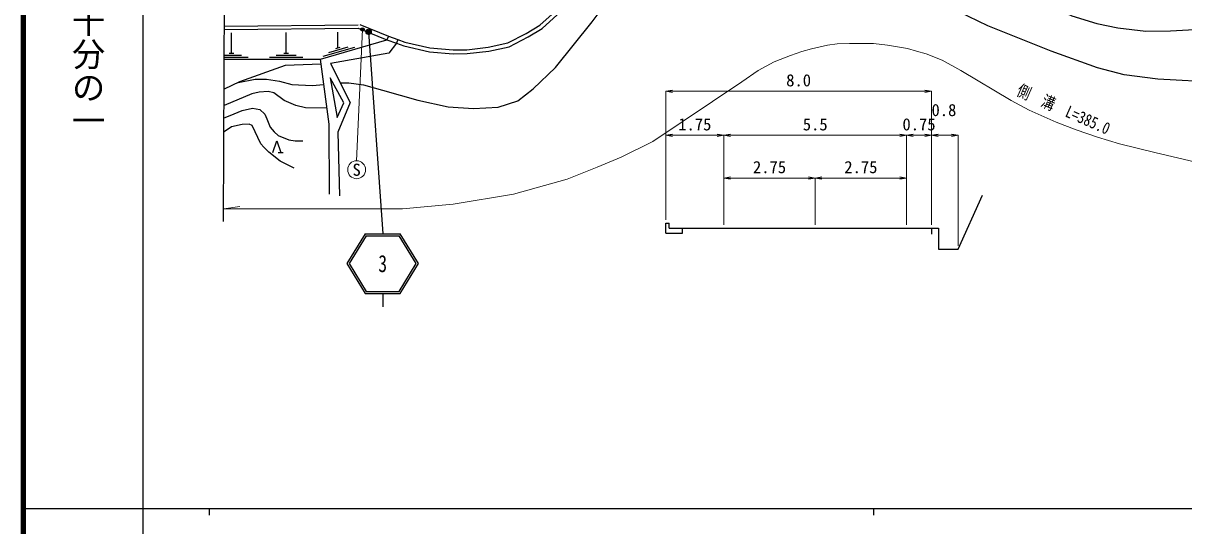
# Model space of a CAD drawing. Units: millimetres on the paper, with parts at other scales. Extents: x 40 to 680, y 20 to 380.
# Drawn here: x 40 to 214.7, y 202.4 to 278.2 of the extents above; entities that cross this region are included whole.
import ezdxf
from ezdxf.enums import TextEntityAlignment as Align

# ---------------------------------------------------------------- set-up
doc = ezdxf.new("R2010")
doc.units = ezdxf.units.MM
doc.linetypes.add('DASHED', pattern=[7.5, 6, -1.5])
for name, color, linetype, lineweight in [('M-BGD', 7, 'Continuous', 25), ('M-BMK-OTRS', 5, 'Continuous', 25), ('M-STR-HTXT', 7, 'Continuous', 13), ('M-STR-STRC', 7, 'Continuous', 25), ('M-TTL', 2, 'Continuous', 140), ('M-TTL-BAND', 7, 'Continuous', 25)]:
    doc.layers.add(name, color=color, linetype=linetype, lineweight=lineweight)
doc.styles.add('@ＭＳ ゴシック', font='')
doc.styles.add('ＭＳ ゴシック', font='')
doc.styles.get('@ＭＳ ゴシック').set_extended_font_data('@MS Gothic')
doc.styles.get('ＭＳ ゴシック').set_extended_font_data('MS Gothic')

# ---------------------------------------------------------------- blocks, each defined once
blk = doc.blocks.new('open_arrow')
at = {"color": 0, "linetype": 'Continuous', "lineweight": -2}
blk.add_lwpolyline([(7.5, 1.25), (0, 0), (7.5, -1.25)], dxfattribs=at)

msp = doc.modelspace()

# ---------------------------------------------------------------- hatches: boundary and pattern name
at = {"layer": 'M-STR-STRC'}
for points in [[(90.826, 277.221, -0.41421), (91.078, 277.469, -0.41421), (91.326, 277.217, -1)], [(91.658, 276.636, -0.41421), (91.781, 277.188, -0.41421), (92.333, 277.066, -1)]]:
    msp.add_hatch(color=256, dxfattribs=at).paths.add_polyline_path(points)

# ---------------------------------------------------------------- linework, layer by layer
at = {"layer": 'M-BGD'}
for p, q in [((70.301, 277.706), (90.435, 277.908)), ((90.668, 277.963), (94.991, 276.193)), ((70.299, 277.205), (90.44, 277.408)), ((71.347, 273.625), (71.341, 276.702)), ((79.575, 273.64), (79.57, 276.732)), ((87.374, 274.441), (87.377, 276.82)), ((90.44, 277.408), (94.763, 275.637)), ((94.991, 276.193), (94.763, 275.637)), ((85.138, 273.171), (89.942, 274.558)), ((86.016, 273.737), (88.898, 274.569)), ((87.037, 274.344), (87.71, 274.538)), ((96.403, 275.685), (96.2, 275.121)), ((70.279, 273.023), (73.848, 273.029)), ((70.281, 273.323), (72.848, 273.327)), ((70.997, 273.624), (71.697, 273.625)), ((77.076, 273.035), (82.076, 273.044)), ((78.076, 273.337), (81.076, 273.343)), ((79.225, 273.639), (79.925, 273.64)), ((78.38, 258.668), (79.133, 258.668)), ((136.727, 248.016), (137.227, 248.016)), ((136.727, 246.516), (136.727, 248.016)), ((136.727, 246.516), (139.227, 246.516)), ((137.227, 247.266), (137.227, 248.016)), ((139.227, 246.516), (139.227, 247.266)), ((176.727, 247.266), (176.727, 246.367))]:
    msp.add_line(p, q, dxfattribs=at)
at = {"layer": 'M-BGD', "linetype": 'DASHED'}
for p, q in [((94.991, 276.193), (96.403, 275.685)), ((94.763, 275.637), (96.2, 275.121))]:
    msp.add_line(p, q, dxfattribs=at)
at = {"layer": 'M-BGD'}
for points in [[(87.724, 269.158), (89.027, 269.158), (91.209, 268.855), (94.069, 268.056), (99.389, 266.572), (103.959, 265.53), (107.776, 265.322), (111.499, 265.489), (114.451, 266.46), (116.766, 268.262), (120.124, 271.459), (125.665, 278.372), (131.237, 285.829), (134.81, 289.992), (138.211, 293.549), (144.329, 298.326), (146.607, 299.972), (149.415, 302.157), (154.372, 304.954), (157.907, 306.894)], [(159.294, 287.582), (160.232, 288.039), (161.384, 288.268), (164.146, 288.755), (168.588, 288.948), (172.379, 288.798), (176.532, 287.973), (180.144, 286.922), (183.96, 285.58), (187.34, 283.986), (193.845, 281.105), (197.856, 279.289), (201.621, 278.13), (204.783, 277.45), (208.99, 276.958), (212.694, 276.998), (219.944, 277.398), (227.332, 277.627), (236.499, 277.58), (243.934, 277.425), (246.915, 277.144)], [(96.403, 275.685), (97.468, 275.303), (101.234, 274.452), (104.738, 274.137), (106.778, 274.165), (110.008, 274.554), (112.941, 275.188), (115.7, 276.602), (117.762, 277.859), (120.513, 280.328), (125.07, 285.507), (125.764, 286.16)], [(96.2, 275.121), (97.3, 274.725), (101.141, 273.858), (104.715, 273.537), (106.818, 273.565), (110.108, 273.961), (113.145, 274.618), (115.994, 276.078), (118.121, 277.375), (120.94, 279.905)], [(264.769, 267.155), (261.382, 268.446), (257.289, 269.817), (253.334, 270.808), (251.356, 271.046), (247.439, 271.185), (234.062, 270.843), (228.776, 270.134), (224.641, 269.623), (219.979, 269.235), (210.805, 269.722), (205.716, 270.393), (201.7, 271.446), (194.758, 273.951), (185.222, 277.763), (180.848, 279.878)], [(70.278, 272.723), (84.758, 272.749), (94.763, 275.637)], [(96.2, 275.121), (95.062, 273.615), (86.249, 272.097), (89.211, 266.198), (87.361, 261.713), (87.633, 252.159)], [(86.113, 252.384), (86.057, 262.958), (84.758, 272.749)], [(84.858, 271.995), (79.456, 271.795), (72.584, 269.327), (70.257, 268.192)], [(72.379, 269.227), (74.9, 269.732), (76.626, 269.732), (78.583, 269.396), (80.46, 268.933), (83.476, 268.779), (85.266, 268.919)], [(85.738, 265.358), (82.505, 265.407), (81.053, 265.757), (79.281, 266.517), (77.749, 267.658), (76.852, 267.863), (75.523, 267.748), (74.402, 267.492), (70.246, 265.73)], [(70.237, 263.899), (71.154, 264.264), (72.979, 265.001), (74.523, 265.335), (75.633, 265.153), (76.356, 264.438), (76.696, 263.718), (77.201, 262.466), (77.758, 261.8), (78.392, 261.213), (79.966, 260.57), (80.96, 260.438), (82.092, 260.433)], [(80.786, 256.301), (78.666, 257.347), (76.985, 258.715), (76.229, 259.472), (75.795, 259.987), (74.491, 262.743), (74.034, 262.943), (72.954, 262.884), (71.369, 262.525), (70.227, 261.799)], [(77.593, 258.668), (78.176, 260.45), (78.758, 258.668)], [(137.227, 247.266), (145.477, 247.266), (159.227, 247.266), (172.977, 247.266), (176.727, 247.266), (177.785, 247.266), (177.785, 244.104), (180.727, 244.104), (184.4, 252.219)]]:
    msp.add_lwpolyline(points, dxfattribs=at)
msp.add_lwpolyline([(86.204, 269.911), (87.246, 263.927), (88.253, 266.167)], close=True, dxfattribs=at)
at = {"layer": 'M-BMK-OTRS'}
msp.add_line((70.165, 248.278), (70.436, 307.002), dxfattribs=at)
at = {"layer": 'M-STR-HTXT'}
for p, q in [((91.076, 277.219), (90.194, 257.42)), ((136.727, 248.516), (136.727, 267.9)), ((136.727, 267.899), (176.727, 267.899)), ((176.727, 247.766), (176.727, 267.9)), ((136.727, 261.261), (145.477, 261.261)), ((145.477, 247.766), (145.477, 261.262)), ((145.477, 261.261), (172.977, 261.261)), ((172.977, 247.766), (172.977, 261.263)), ((172.977, 261.262), (176.727, 261.262)), ((176.727, 261.262), (180.727, 261.262)), ((180.727, 244.604), (180.727, 261.263)), ((145.477, 247.766), (145.477, 254.816)), ((145.477, 254.815), (159.227, 254.815)), ((159.227, 247.766), (159.227, 254.816)), ((159.227, 254.815), (172.977, 254.815)), ((172.977, 247.766), (172.977, 254.816)), ((70.186, 250.171), (72.617, 250.513))]:
    msp.add_line(p, q, dxfattribs=at)
msp.add_lwpolyline([(222.281, 255.857), (210.538, 258.61), (205.021, 259.985), (201.735, 260.976), (198.488, 262.105), (195.516, 263.258), (191.433, 265.06), (188.707, 266.504), (181.128, 271.004), (178.315, 272.575), (175.911, 273.516), (174.496, 273.952), (173.108, 274.325), (170.123, 274.842), (167.991, 275.079), (164.392, 275.079), (162.52, 275.027), (161.093, 274.831), (158.689, 274.302), (157.234, 273.88), (155.527, 273.289), (153.056, 272.311), (150.623, 271.01), (148.165, 269.324), (134.766, 260.35), (130.005, 257.955), (126.416, 256.454), (121.909, 254.659), (113.82, 252.377), (104.709, 250.872), (97.079, 250.171), (70.186, 250.171)], dxfattribs=at)
msp.add_circle((90.194, 256.07), 1.35, dxfattribs=at)
at = {"layer": 'M-STR-STRC'}
for p, q in [((91.996, 276.851), (94.118, 246.43)), ((91.481, 246.43), (88.718, 241.93)), ((91.481, 246.43), (96.754, 246.43)), ((99.518, 241.93), (96.754, 246.43)), ((91.649, 246.13), (89.07, 241.93)), ((91.649, 246.13), (96.586, 246.13)), ((99.165, 241.93), (96.586, 246.13)), ((88.718, 241.93), (91.481, 237.43)), ((89.07, 241.93), (91.649, 237.73)), ((96.586, 237.73), (99.165, 241.93)), ((96.754, 237.43), (99.518, 241.93)), ((91.649, 237.73), (96.586, 237.73)), ((91.481, 237.43), (96.754, 237.43)), ((94.118, 237.43), (94.118, 235.43))]:
    msp.add_line(p, q, dxfattribs=at)
for centre, radius in [((91.076, 277.219), 0.25), ((91.996, 276.851), 0.4)]:
    msp.add_circle(centre, radius, dxfattribs=at)
at = {"layer": 'M-TTL'}
msp.add_line((40, 380), (40, 20), dxfattribs=at)
at = {"layer": 'M-TTL-BAND'}
for p, q in [((58, 370), (58, 20)), ((40, 205), (579, 205)), ((68, 205), (68, 204)), ((168, 205), (168, 204))]:
    msp.add_line(p, q, dxfattribs=at)

# ---------------------------------------------------------------- block references
at = {"layer": 'M-STR-HTXT', "xscale": 0.133, "yscale": 0.133}
for p in [(136.727, 267.899), (136.727, 261.261), (145.477, 261.261), (172.977, 261.262), (176.727, 261.262), (145.477, 254.815), (159.227, 254.815)]:
    msp.add_blockref('open_arrow', p, dxfattribs=at)
at = {"layer": 'M-STR-HTXT', "xscale": 0.133, "yscale": 0.133, "rotation": 180}
for p in [(176.727, 267.899), (145.477, 261.261), (172.977, 261.261), (176.727, 261.262), (180.727, 261.262), (159.227, 254.815), (172.977, 254.815)]:
    msp.add_blockref('open_arrow', p, dxfattribs=at)

# ---------------------------------------------------------------- texts
at = {"layer": 'M-STR-HTXT', "style": 'ＭＳ ゴシック'}
for s, p in [('8.0', (156.727, 268.086)), ('0.8', (178.603, 263.603)), ('1.75', (141.102, 261.449)), ('5.5', (159.227, 261.449)), ('0.75', (174.852, 261.45)), ('2.75', (152.352, 255.003)), ('2.75', (166.102, 255.003))]:
    msp.add_text(s, height=1.833, dxfattribs=at).set_placement(p, align=Align.BOTTOM_CENTER)
at = {"layer": 'M-STR-HTXT', "style": 'ＭＳ ゴシック', "width": 0.8}
msp.add_text('側\u3000溝\u3000L=385.0', height=1.833, rotation=336.188, dxfattribs=at).set_placement((196.026, 263.845), align=Align.BOTTOM_CENTER)
at = {"layer": 'M-STR-HTXT', "style": 'ＭＳ ゴシック'}
msp.add_text('S', height=1.833, dxfattribs=at).set_placement((90.194, 256.07), align=Align.MIDDLE_CENTER)
at = {"layer": 'M-STR-STRC', "style": 'ＭＳ ゴシック', "width": 0.75}
msp.add_text('3', height=2.566, dxfattribs=at).set_placement((94.118, 241.93), align=Align.MIDDLE_CENTER)
at = {"layer": 'M-TTL-BAND', "style": '@ＭＳ ゴシック'}
msp.add_text('縮尺千分の一', height=3.666, rotation=270, dxfattribs=at).set_placement((49.777, 261.03), align=Align.MIDDLE_RIGHT)

doc.saveas('drawing.dxf')
